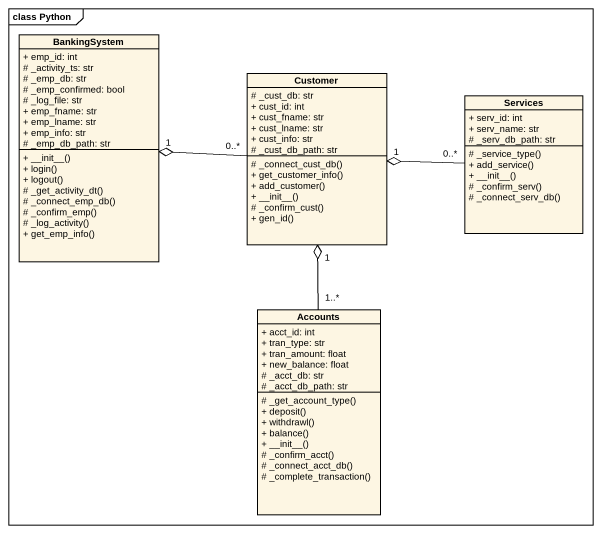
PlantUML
@startuml
mainframe class Python
hide circle
hide empty members
skinparam classAttributeIconSize 0
class BankingSystem {
  + emp_id: int
  # _activity_ts: str
  # _emp_db: str
  # _emp_confirmed: bool
  # _log_file: str
  + emp_fname: str
  + emp_lname: str
  + emp_info: str
  # _emp_db_path: str
  + ~__init~__()
  + login()
  + logout()
  # _get_activity_dt()
  # _connect_emp_db()
  # _confirm_emp()
  # _log_activity()
  + get_emp_info()
}
class Customer {
  # _cust_db: str
  + cust_id: int
  + cust_fname: str
  + cust_lname: str
  + cust_info: str
  # _cust_db_path: str
  # _connect_cust_db()
  + get_customer_info()
  + add_customer()
  + ~__init~__()
  # _confirm_cust()
  + gen_id()
}
class Services {
  + serv_id: int
  + serv_name: str
  # _serv_db_path: str
  # _service_type()
  + add_service()
  + ~__init~__()
  # _confirm_serv()
  # _connect_serv_db()
}
class Accounts {
  + acct_id: int
  + tran_type: str
  + tran_amount: float
  + new_balance: float
  # _acct_db: str
  # _acct_db_path: str
  # _get_account_type()
  + deposit()
  + withdrawl()
  + balance()
  + ~__init~__()
  # _confirm_acct()
  # _connect_acct_db()
  # _complete_transaction()
}
Customer "0..*" -left-o "1" BankingSystem
Services "0..*" -left-o "1" Customer
Accounts "1..*" -up-o "1" Customer
@enduml
